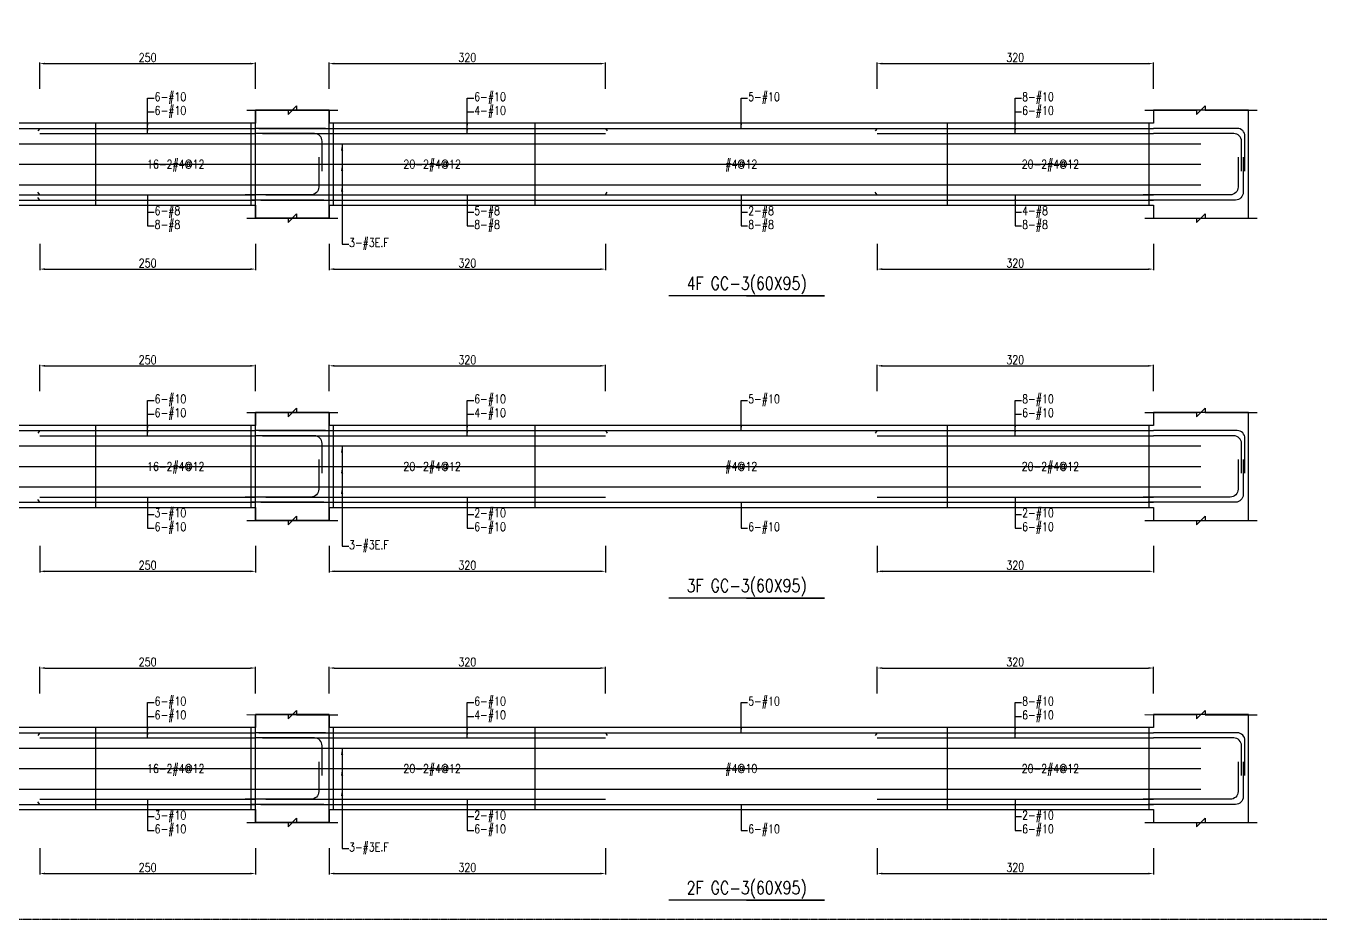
# Model space of a CAD drawing. Header units: millimetres. Extents: x 0 to 84580, y -12276 to 4373.
# Drawn here: x 34261 to 35759, y -6138 to -5104 of the extents above; entities that cross this region are included whole.
import ezdxf
from ezdxf.enums import TextEntityAlignment as Align

# ---------------------------------------------------------------- set-up
doc = ezdxf.new("R2010")
doc.units = ezdxf.units.MM
doc.header["$MEASUREMENT"] = 0
doc.linetypes.add('CENTER', pattern=[2, 1.25, -0.25, 0.25, -0.25])
for name, color, linetype in [('S-DIM', 2, 'Continuous'), ('S-GRID', 1, 'CENTER'), ('S-LEADER', 2, 'Continuous'), ('S-RC', 130, 'Continuous'), ('S-REINF', 6, 'Continuous'), ('S-TEXT', 2, 'Continuous')]:
    doc.layers.add(name, color=color, linetype=linetype)
doc.styles.add('CS4', font='romans.shx', dxfattribs={"width": 0.8, "bigfont": 'lsp.shx'})
doc.styles.get("Standard").update_dxf_attribs({"font": 'arial.ttf'})
doc.dimstyles.new('ISO-25', dxfattribs={"dimtxt": 2.5, "dimasz": 2.5, "dimexe": 1.25, "dimexo": 0.625, "dimtad": 1, "dimtxsty": 'Standard', "dimcen": 2.5, "dimadec": 0, "dimazin": 0, "dimtfac": 1, "dimtmove": 0, "dimatfit": 3, "dimfxl": 0, "dimarcsym": 0})

# ---------------------------------------------------------------- blocks, each defined once
blk = doc.blocks.new('*D1397')
at = {"layer": 'DEFPOINTS', "color": 0, "transparency": 16777216}
for p in [(34526.5, -5847.2), (34276.5, -5877.2), (34526.5, -5877.2)]:
    blk.add_point(p, dxfattribs=at)
at = {"layer": 'S-DIM', "color": 0, "lineweight": -2, "transparency": 16777216}
for p, q in [((34276.5, -5876.6), (34276.5, -5846)), ((34282.5, -5847.2), (34520.5, -5847.2)), ((34526.5, -5876.6), (34526.5, -5846))]:
    blk.add_line(p, q, dxfattribs=at)
at = {"layer": 'S-DIM', "color": 0, "transparency": 16777216}
for points in [[(34282.5, -5846.2), (34282.5, -5848.2), (34276.5, -5847.2)], [(34520.5, -5846.2), (34520.5, -5848.2), (34526.5, -5847.2)]]:
    blk.add_solid(points, dxfattribs=at)
at = {"layer": 'S-DIM', "color": 0, "transparency": 16777216, "insert": (34401.5, -5840.2), "char_height": 10, "attachment_point": 5, "style": 'CS4'}
blk.add_mtext('250', dxfattribs=at)
blk = doc.blocks.new('*D1399')
at = {"layer": 'DEFPOINTS', "color": 0, "transparency": 16777216}
for p in [(34276.5, -6055.2), (34526.5, -6055.2), (34526.5, -6085.2)]:
    blk.add_point(p, dxfattribs=at)
at = {"layer": 'S-DIM', "color": 0, "lineweight": -2, "transparency": 16777216}
for p, q in [((34276.5, -6055.8), (34276.5, -6086.5)), ((34526.5, -6055.8), (34526.5, -6086.5)), ((34282.5, -6085.2), (34520.5, -6085.2))]:
    blk.add_line(p, q, dxfattribs=at)
at = {"layer": 'S-DIM', "color": 0, "transparency": 16777216}
for points in [[(34282.5, -6084.2), (34282.5, -6086.2), (34276.5, -6085.2)], [(34520.5, -6084.2), (34520.5, -6086.2), (34526.5, -6085.2)]]:
    blk.add_solid(points, dxfattribs=at)
at = {"layer": 'S-DIM', "color": 0, "transparency": 16777216, "insert": (34401.5, -6078.2), "char_height": 10, "attachment_point": 5, "style": 'CS4'}
blk.add_mtext('250', dxfattribs=at)
blk = doc.blocks.new('*D1401')
at = {"layer": 'DEFPOINTS', "color": 0, "transparency": 16777216}
for p in [(34526.5, -5497.2), (34276.5, -5527.2), (34526.5, -5527.2)]:
    blk.add_point(p, dxfattribs=at)
at = {"layer": 'S-DIM', "color": 0, "lineweight": -2, "transparency": 16777216}
for p, q in [((34276.5, -5526.6), (34276.5, -5496)), ((34282.5, -5497.2), (34520.5, -5497.2)), ((34526.5, -5526.6), (34526.5, -5496))]:
    blk.add_line(p, q, dxfattribs=at)
at = {"layer": 'S-DIM', "color": 0, "transparency": 16777216}
for points in [[(34282.5, -5496.2), (34282.5, -5498.2), (34276.5, -5497.2)], [(34520.5, -5496.2), (34520.5, -5498.2), (34526.5, -5497.2)]]:
    blk.add_solid(points, dxfattribs=at)
at = {"layer": 'S-DIM', "color": 0, "transparency": 16777216, "insert": (34401.5, -5490.2), "char_height": 10, "attachment_point": 5, "style": 'CS4'}
blk.add_mtext('250', dxfattribs=at)
blk = doc.blocks.new('*D1403')
at = {"layer": 'DEFPOINTS', "color": 0, "transparency": 16777216}
for p in [(34276.5, -5705.2), (34526.5, -5705.2), (34526.5, -5735.2)]:
    blk.add_point(p, dxfattribs=at)
at = {"layer": 'S-DIM', "color": 0, "lineweight": -2, "transparency": 16777216}
for p, q in [((34276.5, -5705.8), (34276.5, -5736.5)), ((34526.5, -5705.8), (34526.5, -5736.5)), ((34282.5, -5735.2), (34520.5, -5735.2))]:
    blk.add_line(p, q, dxfattribs=at)
at = {"layer": 'S-DIM', "color": 0, "transparency": 16777216}
for points in [[(34282.5, -5734.2), (34282.5, -5736.2), (34276.5, -5735.2)], [(34520.5, -5734.2), (34520.5, -5736.2), (34526.5, -5735.2)]]:
    blk.add_solid(points, dxfattribs=at)
at = {"layer": 'S-DIM', "color": 0, "transparency": 16777216, "insert": (34401.5, -5728.2), "char_height": 10, "attachment_point": 5, "style": 'CS4'}
blk.add_mtext('250', dxfattribs=at)
blk = doc.blocks.new('*D1405')
at = {"layer": 'DEFPOINTS', "color": 0, "transparency": 16777216}
for p in [(34526.5, -5147.2), (34276.5, -5177.2), (34526.5, -5177.2)]:
    blk.add_point(p, dxfattribs=at)
at = {"layer": 'S-DIM', "color": 0, "lineweight": -2, "transparency": 16777216}
for p, q in [((34276.5, -5176.6), (34276.5, -5146)), ((34282.5, -5147.2), (34520.5, -5147.2)), ((34526.5, -5176.6), (34526.5, -5146))]:
    blk.add_line(p, q, dxfattribs=at)
at = {"layer": 'S-DIM', "color": 0, "transparency": 16777216}
for points in [[(34282.5, -5146.2), (34282.5, -5148.2), (34276.5, -5147.2)], [(34520.5, -5146.2), (34520.5, -5148.2), (34526.5, -5147.2)]]:
    blk.add_solid(points, dxfattribs=at)
at = {"layer": 'S-DIM', "color": 0, "transparency": 16777216, "insert": (34401.5, -5140.2), "char_height": 10, "attachment_point": 5, "style": 'CS4'}
blk.add_mtext('250', dxfattribs=at)
blk = doc.blocks.new('*D1407')
at = {"layer": 'DEFPOINTS', "color": 0, "transparency": 16777216}
for p in [(34276.5, -5355.2), (34526.5, -5355.2), (34526.5, -5385.2)]:
    blk.add_point(p, dxfattribs=at)
at = {"layer": 'S-DIM', "color": 0, "lineweight": -2, "transparency": 16777216}
for p, q in [((34276.5, -5355.8), (34276.5, -5386.5)), ((34526.5, -5355.8), (34526.5, -5386.5)), ((34282.5, -5385.2), (34520.5, -5385.2))]:
    blk.add_line(p, q, dxfattribs=at)
at = {"layer": 'S-DIM', "color": 0, "transparency": 16777216}
for points in [[(34282.5, -5384.2), (34282.5, -5386.2), (34276.5, -5385.2)], [(34520.5, -5384.2), (34520.5, -5386.2), (34526.5, -5385.2)]]:
    blk.add_solid(points, dxfattribs=at)
at = {"layer": 'S-DIM', "color": 0, "transparency": 16777216, "insert": (34401.5, -5378.2), "char_height": 10, "attachment_point": 5, "style": 'CS4'}
blk.add_mtext('250', dxfattribs=at)
blk = doc.blocks.new('*D1413')
at = {"layer": 'DEFPOINTS', "color": 0, "transparency": 16777216}
for p in [(34931.6, -5847.2), (34611.6, -5877.2), (34931.6, -5877.2)]:
    blk.add_point(p, dxfattribs=at)
at = {"layer": 'S-DIM', "color": 0, "lineweight": -2, "transparency": 16777216}
for p, q in [((34611.6, -5876.6), (34611.6, -5846)), ((34617.6, -5847.2), (34925.6, -5847.2)), ((34931.6, -5876.6), (34931.6, -5846))]:
    blk.add_line(p, q, dxfattribs=at)
at = {"layer": 'S-DIM', "color": 0, "transparency": 16777216}
for points in [[(34617.6, -5846.2), (34617.6, -5848.2), (34611.6, -5847.2)], [(34925.6, -5846.2), (34925.6, -5848.2), (34931.6, -5847.2)]]:
    blk.add_solid(points, dxfattribs=at)
at = {"layer": 'S-DIM', "color": 0, "transparency": 16777216, "insert": (34771.6, -5840.2), "char_height": 10, "attachment_point": 5, "style": 'CS4'}
blk.add_mtext('320', dxfattribs=at)
blk = doc.blocks.new('*D1414')
at = {"layer": 'DEFPOINTS', "color": 0, "transparency": 16777216}
for p in [(35566, -5847.2), (35246, -5877.2), (35566, -5877.2)]:
    blk.add_point(p, dxfattribs=at)
at = {"layer": 'S-DIM', "color": 0, "lineweight": -2, "transparency": 16777216}
for p, q in [((35246, -5876.6), (35246, -5846)), ((35252, -5847.2), (35560, -5847.2)), ((35566, -5876.6), (35566, -5846))]:
    blk.add_line(p, q, dxfattribs=at)
at = {"layer": 'S-DIM', "color": 0, "transparency": 16777216}
for points in [[(35252, -5846.2), (35252, -5848.2), (35246, -5847.2)], [(35560, -5846.2), (35560, -5848.2), (35566, -5847.2)]]:
    blk.add_solid(points, dxfattribs=at)
at = {"layer": 'S-DIM', "color": 0, "transparency": 16777216, "insert": (35406, -5840.2), "char_height": 10, "attachment_point": 5, "style": 'CS4'}
blk.add_mtext('320', dxfattribs=at)
blk = doc.blocks.new('*D1415')
at = {"layer": 'DEFPOINTS', "color": 0, "transparency": 16777216}
for p in [(34611.6, -6055.2), (34931.6, -6055.2), (34931.6, -6085.2)]:
    blk.add_point(p, dxfattribs=at)
at = {"layer": 'S-DIM', "color": 0, "lineweight": -2, "transparency": 16777216}
for p, q in [((34611.6, -6055.8), (34611.6, -6086.5)), ((34931.6, -6055.8), (34931.6, -6086.5)), ((34617.6, -6085.2), (34925.6, -6085.2))]:
    blk.add_line(p, q, dxfattribs=at)
at = {"layer": 'S-DIM', "color": 0, "transparency": 16777216}
for points in [[(34617.6, -6084.2), (34617.6, -6086.2), (34611.6, -6085.2)], [(34925.6, -6084.2), (34925.6, -6086.2), (34931.6, -6085.2)]]:
    blk.add_solid(points, dxfattribs=at)
at = {"layer": 'S-DIM', "color": 0, "transparency": 16777216, "insert": (34771.6, -6078.2), "char_height": 10, "attachment_point": 5, "style": 'CS4'}
blk.add_mtext('320', dxfattribs=at)
blk = doc.blocks.new('*D1416')
at = {"layer": 'DEFPOINTS', "color": 0, "transparency": 16777216}
for p in [(35246, -6055.2), (35566, -6055.2), (35566, -6085.2)]:
    blk.add_point(p, dxfattribs=at)
at = {"layer": 'S-DIM', "color": 0, "lineweight": -2, "transparency": 16777216}
for p, q in [((35246, -6055.8), (35246, -6086.5)), ((35566, -6055.8), (35566, -6086.5)), ((35252, -6085.2), (35560, -6085.2))]:
    blk.add_line(p, q, dxfattribs=at)
at = {"layer": 'S-DIM', "color": 0, "transparency": 16777216}
for points in [[(35252, -6084.2), (35252, -6086.2), (35246, -6085.2)], [(35560, -6084.2), (35560, -6086.2), (35566, -6085.2)]]:
    blk.add_solid(points, dxfattribs=at)
at = {"layer": 'S-DIM', "color": 0, "transparency": 16777216, "insert": (35406, -6078.2), "char_height": 10, "attachment_point": 5, "style": 'CS4'}
blk.add_mtext('320', dxfattribs=at)
blk = doc.blocks.new('*D1417')
at = {"layer": 'DEFPOINTS', "color": 0, "transparency": 16777216}
for p in [(34931.6, -5497.2), (34611.6, -5527.2), (34931.6, -5527.2)]:
    blk.add_point(p, dxfattribs=at)
at = {"layer": 'S-DIM', "color": 0, "lineweight": -2, "transparency": 16777216}
for p, q in [((34611.6, -5526.6), (34611.6, -5496)), ((34617.6, -5497.2), (34925.6, -5497.2)), ((34931.6, -5526.6), (34931.6, -5496))]:
    blk.add_line(p, q, dxfattribs=at)
at = {"layer": 'S-DIM', "color": 0, "transparency": 16777216}
for points in [[(34617.6, -5496.2), (34617.6, -5498.2), (34611.6, -5497.2)], [(34925.6, -5496.2), (34925.6, -5498.2), (34931.6, -5497.2)]]:
    blk.add_solid(points, dxfattribs=at)
at = {"layer": 'S-DIM', "color": 0, "transparency": 16777216, "insert": (34771.6, -5490.2), "char_height": 10, "attachment_point": 5, "style": 'CS4'}
blk.add_mtext('320', dxfattribs=at)
blk = doc.blocks.new('*D1418')
at = {"layer": 'DEFPOINTS', "color": 0, "transparency": 16777216}
for p in [(35566, -5497.2), (35246, -5527.2), (35566, -5527.2)]:
    blk.add_point(p, dxfattribs=at)
at = {"layer": 'S-DIM', "color": 0, "lineweight": -2, "transparency": 16777216}
for p, q in [((35246, -5526.6), (35246, -5496)), ((35252, -5497.2), (35560, -5497.2)), ((35566, -5526.6), (35566, -5496))]:
    blk.add_line(p, q, dxfattribs=at)
at = {"layer": 'S-DIM', "color": 0, "transparency": 16777216}
for points in [[(35252, -5496.2), (35252, -5498.2), (35246, -5497.2)], [(35560, -5496.2), (35560, -5498.2), (35566, -5497.2)]]:
    blk.add_solid(points, dxfattribs=at)
at = {"layer": 'S-DIM', "color": 0, "transparency": 16777216, "insert": (35406, -5490.2), "char_height": 10, "attachment_point": 5, "style": 'CS4'}
blk.add_mtext('320', dxfattribs=at)
blk = doc.blocks.new('*D1419')
at = {"layer": 'DEFPOINTS', "color": 0, "transparency": 16777216}
for p in [(34611.6, -5705.2), (34931.6, -5705.2), (34931.6, -5735.2)]:
    blk.add_point(p, dxfattribs=at)
at = {"layer": 'S-DIM', "color": 0, "lineweight": -2, "transparency": 16777216}
for p, q in [((34611.6, -5705.8), (34611.6, -5736.5)), ((34931.6, -5705.8), (34931.6, -5736.5)), ((34617.6, -5735.2), (34925.6, -5735.2))]:
    blk.add_line(p, q, dxfattribs=at)
at = {"layer": 'S-DIM', "color": 0, "transparency": 16777216}
for points in [[(34617.6, -5734.2), (34617.6, -5736.2), (34611.6, -5735.2)], [(34925.6, -5734.2), (34925.6, -5736.2), (34931.6, -5735.2)]]:
    blk.add_solid(points, dxfattribs=at)
at = {"layer": 'S-DIM', "color": 0, "transparency": 16777216, "insert": (34771.6, -5728.2), "char_height": 10, "attachment_point": 5, "style": 'CS4'}
blk.add_mtext('320', dxfattribs=at)
blk = doc.blocks.new('*D1420')
at = {"layer": 'DEFPOINTS', "color": 0, "transparency": 16777216}
for p in [(35246, -5705.2), (35566, -5705.2), (35566, -5735.2)]:
    blk.add_point(p, dxfattribs=at)
at = {"layer": 'S-DIM', "color": 0, "lineweight": -2, "transparency": 16777216}
for p, q in [((35246, -5705.8), (35246, -5736.5)), ((35566, -5705.8), (35566, -5736.5)), ((35252, -5735.2), (35560, -5735.2))]:
    blk.add_line(p, q, dxfattribs=at)
at = {"layer": 'S-DIM', "color": 0, "transparency": 16777216}
for points in [[(35252, -5734.2), (35252, -5736.2), (35246, -5735.2)], [(35560, -5734.2), (35560, -5736.2), (35566, -5735.2)]]:
    blk.add_solid(points, dxfattribs=at)
at = {"layer": 'S-DIM', "color": 0, "transparency": 16777216, "insert": (35406, -5728.2), "char_height": 10, "attachment_point": 5, "style": 'CS4'}
blk.add_mtext('320', dxfattribs=at)
blk = doc.blocks.new('*D1428')
at = {"layer": 'DEFPOINTS', "color": 0, "transparency": 16777216}
for p in [(34931.6, -5147.2), (34611.6, -5177.2), (34931.6, -5177.2)]:
    blk.add_point(p, dxfattribs=at)
at = {"layer": 'S-DIM', "color": 0, "lineweight": -2, "transparency": 16777216}
for p, q in [((34611.6, -5176.6), (34611.6, -5146)), ((34617.6, -5147.2), (34925.6, -5147.2)), ((34931.6, -5176.6), (34931.6, -5146))]:
    blk.add_line(p, q, dxfattribs=at)
at = {"layer": 'S-DIM', "color": 0, "transparency": 16777216}
for points in [[(34617.6, -5146.2), (34617.6, -5148.2), (34611.6, -5147.2)], [(34925.6, -5146.2), (34925.6, -5148.2), (34931.6, -5147.2)]]:
    blk.add_solid(points, dxfattribs=at)
at = {"layer": 'S-DIM', "color": 0, "transparency": 16777216, "insert": (34771.6, -5140.2), "char_height": 10, "attachment_point": 5, "style": 'CS4'}
blk.add_mtext('320', dxfattribs=at)
blk = doc.blocks.new('*D1429')
at = {"layer": 'DEFPOINTS', "color": 0, "transparency": 16777216}
for p in [(35566, -5147.2), (35246, -5177.2), (35566, -5177.2)]:
    blk.add_point(p, dxfattribs=at)
at = {"layer": 'S-DIM', "color": 0, "lineweight": -2, "transparency": 16777216}
for p, q in [((35246, -5176.6), (35246, -5146)), ((35252, -5147.2), (35560, -5147.2)), ((35566, -5176.6), (35566, -5146))]:
    blk.add_line(p, q, dxfattribs=at)
at = {"layer": 'S-DIM', "color": 0, "transparency": 16777216}
for points in [[(35252, -5146.2), (35252, -5148.2), (35246, -5147.2)], [(35560, -5146.2), (35560, -5148.2), (35566, -5147.2)]]:
    blk.add_solid(points, dxfattribs=at)
at = {"layer": 'S-DIM', "color": 0, "transparency": 16777216, "insert": (35406, -5140.2), "char_height": 10, "attachment_point": 5, "style": 'CS4'}
blk.add_mtext('320', dxfattribs=at)
blk = doc.blocks.new('*D1430')
at = {"layer": 'DEFPOINTS', "color": 0, "transparency": 16777216}
for p in [(34611.6, -5355.2), (34931.6, -5355.2), (34931.6, -5385.2)]:
    blk.add_point(p, dxfattribs=at)
at = {"layer": 'S-DIM', "color": 0, "lineweight": -2, "transparency": 16777216}
for p, q in [((34611.6, -5355.8), (34611.6, -5386.5)), ((34931.6, -5355.8), (34931.6, -5386.5)), ((34617.6, -5385.2), (34925.6, -5385.2))]:
    blk.add_line(p, q, dxfattribs=at)
at = {"layer": 'S-DIM', "color": 0, "transparency": 16777216}
for points in [[(34617.6, -5384.2), (34617.6, -5386.2), (34611.6, -5385.2)], [(34925.6, -5384.2), (34925.6, -5386.2), (34931.6, -5385.2)]]:
    blk.add_solid(points, dxfattribs=at)
at = {"layer": 'S-DIM', "color": 0, "transparency": 16777216, "insert": (34771.6, -5378.2), "char_height": 10, "attachment_point": 5, "style": 'CS4'}
blk.add_mtext('320', dxfattribs=at)
blk = doc.blocks.new('*D1431')
at = {"layer": 'DEFPOINTS', "color": 0, "transparency": 16777216}
for p in [(35246, -5355.2), (35566, -5355.2), (35566, -5385.2)]:
    blk.add_point(p, dxfattribs=at)
at = {"layer": 'S-DIM', "color": 0, "lineweight": -2, "transparency": 16777216}
for p, q in [((35246, -5355.8), (35246, -5386.5)), ((35566, -5355.8), (35566, -5386.5)), ((35252, -5385.2), (35560, -5385.2))]:
    blk.add_line(p, q, dxfattribs=at)
at = {"layer": 'S-DIM', "color": 0, "transparency": 16777216}
for points in [[(35252, -5384.2), (35252, -5386.2), (35246, -5385.2)], [(35560, -5384.2), (35560, -5386.2), (35566, -5385.2)]]:
    blk.add_solid(points, dxfattribs=at)
at = {"layer": 'S-DIM', "color": 0, "transparency": 16777216, "insert": (35406, -5378.2), "char_height": 10, "attachment_point": 5, "style": 'CS4'}
blk.add_mtext('320', dxfattribs=at)

msp = doc.modelspace()

# ---------------------------------------------------------------- linework, layer by layer
at = {"layer": 'S-GRID'}
msp.add_lwpolyline([(32603, -6138), (35832, -6138), (35832, -4069), (32603, -4069), (32603, -6138)], dxfattribs=at)
at = {"layer": 'S-RC'}
for points in [[(34516.415, -5201.211), (34564.015, -5201.22), (34564.014, -5206.22), (34574.016, -5196.222), (34574.015, -5201.222), (34621.615, -5201.232)], [(34516.515, -5201.211), (34564.015, -5201.22), (34564.014, -5206.22), (34574.016, -5196.222), (34574.015, -5201.222), (34621.515, -5201.232)], [(35556.015, -5201.211), (35616.015, -5201.223), (35616.014, -5206.223), (35626.016, -5196.225), (35626.015, -5201.225), (35686.015, -5201.237)], [(34611.615, -5311.211), (34611.615, -5326.211), (34526.415, -5326.211), (34526.415, -5201.211), (34611.615, -5201.211), (34611.615, -5216.211)], [(34526.515, -5311.211), (34526.515, -5326.211), (34611.515, -5326.211), (34611.515, -5201.211), (34526.515, -5201.211), (34526.515, -5216.211)], [(35566.015, -5311.211), (35566.015, -5326.211), (35676.015, -5326.211), (35676.015, -5201.211), (35566.015, -5201.211), (35566.015, -5216.211)], [(34526.515, -5216.211), (33786.515, -5216.211)], [(35566.015, -5216.211), (34611.615, -5216.211)], [(33786.515, -5311.211), (34526.515, -5311.211)], [(34611.615, -5311.211), (35566.015, -5311.211)], [(34516.415, -5326.211), (34564.015, -5326.22), (34564.014, -5331.22), (34574.016, -5321.222), (34574.015, -5326.222), (34621.615, -5326.232)], [(34516.515, -5326.211), (34564.015, -5326.22), (34564.014, -5331.22), (34574.016, -5321.222), (34574.015, -5326.222), (34621.515, -5326.232)], [(35556.015, -5326.211), (35616.015, -5326.223), (35616.014, -5331.223), (35626.016, -5321.225), (35626.015, -5326.225), (35686.015, -5326.237)], [(35095.015, -5416.211), (35185.015, -5416.211), (35005.015, -5416.211)], [(34516.415, -5551.211), (34564.015, -5551.22), (34564.014, -5556.22), (34574.016, -5546.222), (34574.015, -5551.222), (34621.615, -5551.232)], [(34516.515, -5551.211), (34564.015, -5551.22), (34564.014, -5556.22), (34574.016, -5546.222), (34574.015, -5551.222), (34621.515, -5551.232)], [(34611.615, -5661.211), (34611.615, -5676.211), (34526.415, -5676.211), (34526.415, -5551.211), (34611.615, -5551.211), (34611.615, -5566.211)], [(34526.515, -5661.211), (34526.515, -5676.211), (34611.515, -5676.211), (34611.515, -5551.211), (34526.515, -5551.211), (34526.515, -5566.211)], [(35556.015, -5551.211), (35616.015, -5551.223), (35616.014, -5556.223), (35626.016, -5546.225), (35626.015, -5551.225), (35686.015, -5551.237)], [(35566.015, -5661.211), (35566.015, -5676.211), (35676.015, -5676.211), (35676.015, -5551.211), (35566.015, -5551.211), (35566.015, -5566.211)], [(34526.515, -5566.211), (33786.515, -5566.211)], [(35566.015, -5566.211), (34611.615, -5566.211)], [(33786.515, -5661.211), (34526.515, -5661.211)], [(34611.615, -5661.211), (35566.015, -5661.211)], [(34516.415, -5676.211), (34564.015, -5676.22), (34564.014, -5681.22), (34574.016, -5671.222), (34574.015, -5676.222), (34621.615, -5676.232)], [(34516.515, -5676.211), (34564.015, -5676.22), (34564.014, -5681.22), (34574.016, -5671.222), (34574.015, -5676.222), (34621.515, -5676.232)], [(35556.015, -5676.211), (35616.015, -5676.223), (35616.014, -5681.223), (35626.016, -5671.225), (35626.015, -5676.225), (35686.015, -5676.237)], [(35095.015, -5766.211), (35185.015, -5766.211), (35005.015, -5766.211)], [(34516.415, -5901.211), (34564.015, -5901.22), (34564.014, -5906.22), (34574.016, -5896.222), (34574.015, -5901.222), (34621.615, -5901.232)], [(34516.515, -5901.211), (34564.015, -5901.22), (34564.014, -5906.22), (34574.016, -5896.222), (34574.015, -5901.222), (34621.515, -5901.232)], [(34611.615, -6011.211), (34611.615, -6026.211), (34526.415, -6026.211), (34526.415, -5901.211), (34611.615, -5901.211), (34611.615, -5916.211)], [(34526.515, -6011.211), (34526.515, -6026.211), (34611.515, -6026.211), (34611.515, -5901.211), (34526.515, -5901.211), (34526.515, -5916.211)], [(35556.015, -5901.211), (35616.015, -5901.223), (35616.014, -5906.223), (35626.016, -5896.225), (35626.015, -5901.225), (35686.015, -5901.237)], [(35566.015, -6011.211), (35566.015, -6026.211), (35676.015, -6026.211), (35676.015, -5901.211), (35566.015, -5901.211), (35566.015, -5916.211)], [(34526.515, -5916.211), (33786.515, -5916.211)], [(35566.015, -5916.211), (34611.615, -5916.211)], [(33786.515, -6011.211), (34526.515, -6011.211)], [(34516.415, -6026.211), (34564.015, -6026.22), (34564.014, -6031.22), (34574.016, -6021.222), (34574.015, -6026.222), (34621.615, -6026.232)], [(34516.515, -6026.211), (34564.015, -6026.22), (34564.014, -6031.22), (34574.016, -6021.222), (34574.015, -6026.222), (34621.515, -6026.232)], [(34611.615, -6011.211), (35566.015, -6011.211)], [(35556.015, -6026.211), (35616.015, -6026.223), (35616.014, -6031.223), (35626.016, -6021.225), (35626.015, -6026.225), (35686.015, -6026.237)], [(35095.015, -6116.211), (35185.015, -6116.211), (35005.015, -6116.211)]]:
    msp.add_lwpolyline(points, dxfattribs=at)
at = {"layer": 'S-REINF'}
for points in [[(34036.515, -5222.211), (34276.515, -5222.211)], [(34276.515, -5222.211), (34274.515, -5225.211)], [(34276.515, -5222.211), (34526.515, -5222.211)], [(34276.515, -5228.211), (34526.515, -5228.211)], [(34607.515, -5222.211), (34526.515, -5222.211)], [(34530.415, -5222.211), (34611.615, -5222.211)], [(34534.415, -5228.211), (34611.615, -5228.211)], [(34611.615, -5222.211), (34931.615, -5222.211)], [(34611.615, -5228.211), (34931.615, -5228.211)], [(34931.615, -5222.211), (34933.615, -5225.211)], [(34931.615, -5222.211), (35246.015, -5222.211)], [(35246.015, -5222.211), (35244.015, -5225.211)], [(35246.015, -5222.211), (35566.015, -5222.211)], [(35246.015, -5228.211), (35566.015, -5228.211)], [(34036.515, -5299.211), (34276.515, -5299.211)], [(34276.515, -5299.211), (34274.515, -5296.211)], [(34276.515, -5305.211), (34274.515, -5302.211)], [(34276.515, -5299.211), (34526.515, -5299.211)], [(34538.415, -5299.211), (34611.615, -5299.211)], [(34611.615, -5299.211), (34931.615, -5299.211)], [(34931.615, -5299.211), (34933.615, -5296.211)], [(34931.615, -5299.211), (35246.015, -5299.211)], [(35246.015, -5299.211), (35244.015, -5296.211)], [(35246.015, -5299.211), (35566.015, -5299.211)], [(34036.515, -5305.211), (34276.515, -5305.211)], [(34276.515, -5305.211), (34526.515, -5305.211)], [(34605.515, -5305.211), (34520.515, -5305.211)], [(34532.415, -5305.211), (34611.615, -5305.211)], [(34611.615, -5305.211), (34931.615, -5305.211)], [(34931.615, -5305.211), (35246.015, -5305.211)], [(35246.015, -5305.211), (35566.015, -5305.211)], [(34036.515, -5572.211), (34276.515, -5572.211)], [(34276.515, -5572.211), (34274.515, -5575.211)], [(34276.515, -5572.211), (34526.515, -5572.211)], [(34607.515, -5572.211), (34526.515, -5572.211)], [(34530.415, -5572.211), (34611.615, -5572.211)], [(34611.615, -5572.211), (34931.615, -5572.211)], [(34931.615, -5572.211), (34933.615, -5575.211)], [(34931.615, -5572.211), (35246.015, -5572.211)], [(35246.015, -5572.211), (35244.015, -5575.211)], [(35246.015, -5572.211), (35566.015, -5572.211)], [(34276.515, -5578.211), (34526.515, -5578.211)], [(34534.415, -5578.211), (34611.615, -5578.211)], [(34611.615, -5578.211), (34931.615, -5578.211)], [(35246.015, -5578.211), (35566.015, -5578.211)], [(34276.515, -5649.211), (34526.515, -5649.211)], [(34538.415, -5649.211), (34611.615, -5649.211)], [(34611.615, -5649.211), (34931.615, -5649.211)], [(35246.015, -5649.211), (35566.015, -5649.211)], [(34036.515, -5655.211), (34276.515, -5655.211)], [(34276.515, -5655.211), (34274.515, -5652.211)], [(34276.515, -5655.211), (34526.515, -5655.211)], [(34605.515, -5655.211), (34520.515, -5655.211)], [(34532.415, -5655.211), (34611.615, -5655.211)], [(34611.615, -5655.211), (34931.615, -5655.211)], [(34931.615, -5655.211), (35246.015, -5655.211)], [(35246.015, -5655.211), (35566.015, -5655.211)], [(34036.515, -5922.211), (34276.515, -5922.211)], [(34276.515, -5922.211), (34274.515, -5925.211)], [(34276.515, -5922.211), (34526.515, -5922.211)], [(34276.515, -5928.211), (34526.515, -5928.211)], [(34607.515, -5922.211), (34526.515, -5922.211)], [(34530.415, -5922.211), (34611.615, -5922.211)], [(34534.415, -5928.211), (34611.615, -5928.211)], [(34611.615, -5922.211), (34931.615, -5922.211)], [(34611.615, -5928.211), (34931.615, -5928.211)], [(34931.615, -5922.211), (34933.615, -5925.211)], [(34931.615, -5922.211), (35246.015, -5922.211)], [(35246.015, -5922.211), (35244.015, -5925.211)], [(35246.015, -5922.211), (35566.015, -5922.211)], [(35246.015, -5928.211), (35566.015, -5928.211)], [(34036.515, -6005.211), (34276.515, -6005.211)], [(34276.515, -6005.211), (34274.515, -6002.211)], [(34276.515, -5999.211), (34526.515, -5999.211)], [(34276.515, -6005.211), (34526.515, -6005.211)], [(34605.515, -6005.211), (34520.515, -6005.211)], [(34532.415, -6005.211), (34611.615, -6005.211)], [(34538.415, -5999.211), (34611.615, -5999.211)], [(34611.615, -5999.211), (34931.615, -5999.211)], [(34611.615, -6005.211), (34931.615, -6005.211)], [(34931.615, -6005.211), (35246.015, -6005.211)], [(35246.015, -5999.211), (35566.015, -5999.211)], [(35246.015, -6005.211), (35566.015, -6005.211)]]:
    msp.add_lwpolyline(points, dxfattribs=at)
at = {"layer": 'S-REINF', "color": 1}
for points in [[(34341.515, -5311.211), (34341.515, -5216.211)], [(34521.515, -5311.211), (34521.515, -5216.211)], [(34616.615, -5311.211), (34616.615, -5216.211)], [(34850.215, -5311.211), (34850.215, -5216.211)], [(35327.415, -5311.211), (35327.415, -5216.211)], [(35561.015, -5311.211), (35561.015, -5216.211)], [(33744.015, -5239.961), (34569.015, -5239.961)], [(34569.015, -5239.961), (35621.015, -5239.961)], [(33744.015, -5263.711), (34569.015, -5263.711)], [(34569.015, -5263.711), (35621.015, -5263.711)], [(33744.015, -5287.461), (34569.015, -5287.461)], [(34569.015, -5287.461), (35621.015, -5287.461)], [(34341.515, -5661.211), (34341.515, -5566.211)], [(34521.515, -5661.211), (34521.515, -5566.211)], [(34616.615, -5661.211), (34616.615, -5566.211)], [(34850.215, -5661.211), (34850.215, -5566.211)], [(35327.415, -5661.211), (35327.415, -5566.211)], [(35561.015, -5661.211), (35561.015, -5566.211)], [(33744.015, -5589.961), (34569.015, -5589.961)], [(34569.015, -5589.961), (35621.015, -5589.961)], [(33744.015, -5613.711), (34569.015, -5613.711)], [(34569.015, -5613.711), (35621.015, -5613.711)], [(33744.015, -5637.461), (34569.015, -5637.461)], [(34569.015, -5637.461), (35621.015, -5637.461)], [(34341.515, -6011.211), (34341.515, -5916.211)], [(34521.515, -6011.211), (34521.515, -5916.211)], [(34616.615, -6011.211), (34616.615, -5916.211)], [(34850.215, -6011.211), (34850.215, -5916.211)], [(35327.415, -6011.211), (35327.415, -5916.211)], [(35561.015, -6011.211), (35561.015, -5916.211)], [(33744.015, -5939.961), (34569.015, -5939.961)], [(34569.015, -5939.961), (35621.015, -5939.961)], [(33744.015, -5963.711), (34569.015, -5963.711)], [(34569.015, -5963.711), (35621.015, -5963.711)], [(33744.015, -5987.461), (34569.015, -5987.461)], [(34569.015, -5987.461), (35621.015, -5987.461)]]:
    msp.add_lwpolyline(points, dxfattribs=at)
at = {"layer": 'S-REINF'}
for points in [[(34603.515, -5271.711), (34603.515, -5237.211, 0.41421356), (34594.515, -5228.211), (34526.515, -5228.211)], [(35672.015, -5271.711), (35672.015, -5231.211, 0.41421356), (35663.015, -5222.211), (35566.015, -5222.211)], [(35668.015, -5271.711), (35668.015, -5237.211, 0.41421356), (35659.015, -5228.211), (35566.015, -5228.211)], [(34599.515, -5255.711), (34599.515, -5290.211, -0.41421356), (34590.515, -5299.211), (34514.515, -5299.211)], [(35664.015, -5255.711), (35664.015, -5290.211, -0.41421356), (35655.015, -5299.211), (35554.015, -5299.211)], [(35670.015, -5255.711), (35670.015, -5296.211, -0.41421356), (35661.015, -5305.211), (35560.015, -5305.211)], [(35672.015, -5621.711), (35672.015, -5581.211, 0.41421356), (35663.015, -5572.211), (35566.015, -5572.211)], [(34603.515, -5621.711), (34603.515, -5587.211, 0.41421356), (34594.515, -5578.211), (34526.515, -5578.211)], [(35668.015, -5621.711), (35668.015, -5587.211, 0.41421356), (35659.015, -5578.211), (35566.015, -5578.211)], [(34599.515, -5605.711), (34599.515, -5640.211, -0.41421356), (34590.515, -5649.211), (34514.515, -5649.211)], [(35664.015, -5605.711), (35664.015, -5640.211, -0.41421356), (35655.015, -5649.211), (35554.015, -5649.211)], [(35670.015, -5605.711), (35670.015, -5646.211, -0.41421356), (35661.015, -5655.211), (35560.015, -5655.211)], [(34603.515, -5971.711), (34603.515, -5937.211, 0.41421356), (34594.515, -5928.211), (34526.515, -5928.211)], [(35672.015, -5971.711), (35672.015, -5931.211, 0.41421356), (35663.015, -5922.211), (35566.015, -5922.211)], [(35668.015, -5971.711), (35668.015, -5937.211, 0.41421356), (35659.015, -5928.211), (35566.015, -5928.211)], [(34599.515, -5955.711), (34599.515, -5990.211, -0.41421356), (34590.515, -5999.211), (34514.515, -5999.211)], [(35664.015, -5955.711), (35664.015, -5990.211, -0.41421356), (35655.015, -5999.211), (35554.015, -5999.211)], [(35670.015, -5955.711), (35670.015, -5996.211, -0.41421356), (35661.015, -6005.211), (35560.015, -6005.211)]]:
    msp.add_lwpolyline(points, format="xyb", dxfattribs=at)

# ---------------------------------------------------------------- texts
at = {"layer": 'S-LEADER', "char_height": 10, "attachment_point": 4, "style": 'CS4'}
for s, insert in [('6-#10', (34409.515, -5187.211)), ('6-#10', (34779.615, -5187.211)), ('5-#10', (35096.815, -5187.211)), ('8-#10', (35414.015, -5187.211)), ('6-#10', (34409.515, -5203.211)), ('4-#10', (34779.615, -5203.211)), ('6-#10', (35414.015, -5203.211)), ('6-#8', (34409.515, -5319.211)), ('5-#8', (34779.615, -5319.211)), ('2-#8', (35096.815, -5319.211)), ('4-#8', (35414.015, -5319.211)), ('8-#8', (34409.515, -5335.211)), ('8-#8', (34779.615, -5335.211)), ('8-#8', (35096.815, -5335.211)), ('8-#8', (35414.015, -5335.211)), ('6-#10', (34409.515, -5537.211)), ('6-#10', (34779.615, -5537.211)), ('5-#10', (35096.815, -5537.211)), ('8-#10', (35414.015, -5537.211)), ('6-#10', (34409.515, -5553.211)), ('4-#10', (34779.615, -5553.211)), ('6-#10', (35414.015, -5553.211)), ('3-#10', (34409.515, -5669.211)), ('2-#10', (34779.615, -5669.211)), ('2-#10', (35414.015, -5669.211)), ('6-#10', (34409.515, -5685.211)), ('6-#10', (34779.615, -5685.211)), ('6-#10', (35096.815, -5685.211)), ('6-#10', (35414.015, -5685.211)), ('6-#10', (34409.515, -5887.211)), ('6-#10', (34779.615, -5887.211)), ('5-#10', (35096.815, -5887.211)), ('8-#10', (35414.015, -5887.211)), ('6-#10', (34409.515, -5903.211)), ('4-#10', (34779.615, -5903.211)), ('6-#10', (35414.015, -5903.211)), ('3-#10', (34409.515, -6019.211)), ('2-#10', (34779.615, -6019.211)), ('2-#10', (35414.015, -6019.211)), ('6-#10', (34409.515, -6035.211)), ('6-#10', (34779.615, -6035.211)), ('6-#10', (35096.815, -6035.211)), ('6-#10', (35414.015, -6035.211))]:
    msp.add_mtext(s, dxfattribs=dict(at, insert=insert))
at = {"layer": 'S-LEADER', "color": 3, "char_height": 10, "attachment_point": 4, "style": 'CS4'}
for insert in [(34634.615, -5356.211), (34634.615, -5706.211), (34634.615, -6056.211)]:
    msp.add_mtext('3-#3E.F', dxfattribs=dict(at, insert=insert))
at = {"layer": 'S-RC', "style": 'CS4', "width": 0.8}
for s, p in [('4F GC-3(60X95)', (35095.015, -5409.211)), ('3F GC-3(60X95)', (35095.015, -5759.211)), ('2F GC-3(60X95)', (35095.015, -6109.211))]:
    msp.add_text(s, height=15, dxfattribs=at).set_placement(p, align=Align.CENTER)
at = {"layer": 'S-TEXT', "color": 1, "style": 'CS4', "width": 0.8}
for s, p in [('16-2#4@12', (34434.015, -5268.711)), ('20-2#4@12', (34730.915, -5268.711)), ('#4@12', (35088.815, -5268.711)), ('20-2#4@12', (35446.715, -5268.711)), ('16-2#4@12', (34434.015, -5618.711)), ('20-2#4@12', (34730.915, -5618.711)), ('#4@12', (35088.815, -5618.711)), ('20-2#4@12', (35446.715, -5618.711)), ('16-2#4@12', (34434.015, -5968.711)), ('20-2#4@12', (34730.915, -5968.711)), ('#4@10', (35088.815, -5968.711)), ('20-2#4@12', (35446.715, -5968.711))]:
    msp.add_text(s, height=10, dxfattribs=at).set_placement(p, align=Align.CENTER)

# ---------------------------------------------------------------- dimensions: what is measured, and where the dimension line sits
at = {"layer": 'S-DIM'}
for p1, p2, distance, picture, middle in [((34276.515, -5177.211), (34526.515, -5177.211), 30, '*D1405', (34401.515, -5140.211)), ((34611.615, -5177.211), (34931.615, -5177.211), 30, '*D1428', (34771.615, -5140.211)), ((35246.015, -5177.211), (35566.015, -5177.211), 30, '*D1429', (35406.015, -5140.211)), ((34276.515, -5355.211), (34526.515, -5355.211), -30, '*D1407', (34401.515, -5378.211)), ((34611.615, -5355.211), (34931.615, -5355.211), -30, '*D1430', (34771.615, -5378.211)), ((35246.015, -5355.211), (35566.015, -5355.211), -30, '*D1431', (35406.015, -5378.211)), ((34276.515, -5527.211), (34526.515, -5527.211), 30, '*D1401', (34401.515, -5490.211)), ((34611.615, -5527.211), (34931.615, -5527.211), 30, '*D1417', (34771.615, -5490.211)), ((35246.015, -5527.211), (35566.015, -5527.211), 30, '*D1418', (35406.015, -5490.211)), ((34276.515, -5705.211), (34526.515, -5705.211), -30, '*D1403', (34401.515, -5728.211)), ((34611.615, -5705.211), (34931.615, -5705.211), -30, '*D1419', (34771.615, -5728.211)), ((35246.015, -5705.211), (35566.015, -5705.211), -30, '*D1420', (35406.015, -5728.211)), ((34276.515, -5877.211), (34526.515, -5877.211), 30, '*D1397', (34401.515, -5840.211)), ((34611.615, -5877.211), (34931.615, -5877.211), 30, '*D1413', (34771.615, -5840.211)), ((35246.015, -5877.211), (35566.015, -5877.211), 30, '*D1414', (35406.015, -5840.211)), ((34276.515, -6055.211), (34526.515, -6055.211), -30, '*D1399', (34401.515, -6078.211)), ((34611.615, -6055.211), (34931.615, -6055.211), -30, '*D1415', (34771.615, -6078.211)), ((35246.015, -6055.211), (35566.015, -6055.211), -30, '*D1416', (35406.015, -6078.211))]:
    dim = msp.add_aligned_dim(p1=p1, p2=p2, distance=distance, dimstyle='ISO-25', override={"dimtxt": 10, "dimasz": 6, "dimgap": 2, "dimtxsty": 'CS4'}, dxfattribs=at)
    dim.commit()
    dim.dimension.update_dxf_attribs({"geometry": picture, "text_midpoint": middle})

# ---------------------------------------------------------------- leaders
at = {"layer": 'S-LEADER', "annotation_type": 0, "has_hookline": 1, "hookline_direction": 0}
for points, override, text_width in [([(34401.515, -5222.211), (34401.515, -5187.211), (34408.89, -5187.211)], {"dimasz": 6, "dimtad": 0}, 38.095), ([(34771.615, -5222.211), (34771.615, -5187.211), (34778.99, -5187.211)], {"dimasz": 6, "dimtad": 0}, 38.095), ([(35088.815, -5222.211), (35088.815, -5187.211), (35096.19, -5187.211)], {"dimasz": 6, "dimtad": 0}, 38.476), ([(35406.015, -5222.211), (35406.015, -5187.211), (35413.39, -5187.211)], {"dimasz": 6, "dimtad": 0}, 38.476), ([(34401.515, -5228.211), (34401.515, -5203.211), (34408.89, -5203.211)], {"dimasz": 6, "dimtad": 0}, 38.095), ([(34771.615, -5228.211), (34771.615, -5203.211), (34778.99, -5203.211)], {"dimasz": 6, "dimtad": 0}, 38.476), ([(35406.015, -5228.211), (35406.015, -5203.211), (35413.39, -5203.211)], {"dimasz": 6, "dimtad": 0}, 38.095), ([(34626.615, -5287.461), (34626.615, -5356.211), (34633.99, -5356.211)], {"dimasz": 8, "dimtad": 0}, 49.524), ([(34401.515, -5299.211), (34401.515, -5319.211), (34408.89, -5319.211)], {"dimasz": 6, "dimtad": 0}, 30.476), ([(34771.615, -5299.211), (34771.615, -5319.211), (34778.99, -5319.211)], {"dimasz": 6, "dimtad": 0}, 30.857), ([(35088.815, -5299.211), (35088.815, -5319.211), (35096.19, -5319.211)], {"dimasz": 6, "dimtad": 0}, 30.857), ([(35406.015, -5299.211), (35406.015, -5319.211), (35413.39, -5319.211)], {"dimasz": 6, "dimtad": 0}, 30.857), ([(34401.515, -5305.211), (34401.515, -5335.211), (34408.89, -5335.211)], {"dimasz": 6, "dimtad": 0}, 30.857), ([(34771.615, -5305.211), (34771.615, -5335.211), (34778.99, -5335.211)], {"dimasz": 6, "dimtad": 0}, 30.857), ([(35088.815, -5305.211), (35088.815, -5335.211), (35096.19, -5335.211)], {"dimasz": 6, "dimtad": 0}, 30.857), ([(35406.015, -5305.211), (35406.015, -5335.211), (35413.39, -5335.211)], {"dimasz": 6, "dimtad": 0}, 30.857), ([(34401.515, -5572.211), (34401.515, -5537.211), (34408.89, -5537.211)], {"dimasz": 6, "dimtad": 0}, 38.095), ([(34771.615, -5572.211), (34771.615, -5537.211), (34778.99, -5537.211)], {"dimasz": 6, "dimtad": 0}, 38.095), ([(35088.815, -5572.211), (35088.815, -5537.211), (35096.19, -5537.211)], {"dimasz": 6, "dimtad": 0}, 38.476), ([(35406.015, -5572.211), (35406.015, -5537.211), (35413.39, -5537.211)], {"dimasz": 6, "dimtad": 0}, 38.476), ([(34401.515, -5578.211), (34401.515, -5553.211), (34408.89, -5553.211)], {"dimasz": 6, "dimtad": 0}, 38.095), ([(34771.615, -5578.211), (34771.615, -5553.211), (34778.99, -5553.211)], {"dimasz": 6, "dimtad": 0}, 38.476), ([(35406.015, -5578.211), (35406.015, -5553.211), (35413.39, -5553.211)], {"dimasz": 6, "dimtad": 0}, 38.095), ([(34401.515, -5649.211), (34401.515, -5669.211), (34408.89, -5669.211)], {"dimasz": 6, "dimtad": 0}, 38.476), ([(34626.615, -5637.461), (34626.615, -5706.211), (34633.99, -5706.211)], {"dimasz": 8, "dimtad": 0}, 49.524), ([(34771.615, -5649.211), (34771.615, -5669.211), (34778.99, -5669.211)], {"dimasz": 6, "dimtad": 0}, 38.476), ([(35406.015, -5649.211), (35406.015, -5669.211), (35413.39, -5669.211)], {"dimasz": 6, "dimtad": 0}, 38.476), ([(34401.515, -5655.211), (34401.515, -5685.211), (34408.89, -5685.211)], {"dimasz": 6, "dimtad": 0}, 38.095), ([(34771.615, -5655.211), (34771.615, -5685.211), (34778.99, -5685.211)], {"dimasz": 6, "dimtad": 0}, 38.095), ([(35088.815, -5655.211), (35088.815, -5685.211), (35096.19, -5685.211)], {"dimasz": 6, "dimtad": 0}, 38.095), ([(35406.015, -5655.211), (35406.015, -5685.211), (35413.39, -5685.211)], {"dimasz": 6, "dimtad": 0}, 38.095), ([(34401.515, -5922.211), (34401.515, -5887.211), (34408.89, -5887.211)], {"dimasz": 6, "dimtad": 0}, 38.095), ([(34771.615, -5922.211), (34771.615, -5887.211), (34778.99, -5887.211)], {"dimasz": 6, "dimtad": 0}, 38.095), ([(35088.815, -5922.211), (35088.815, -5887.211), (35096.19, -5887.211)], {"dimasz": 6, "dimtad": 0}, 38.476), ([(35406.015, -5922.211), (35406.015, -5887.211), (35413.39, -5887.211)], {"dimasz": 6, "dimtad": 0}, 38.476), ([(34401.515, -5928.211), (34401.515, -5903.211), (34408.89, -5903.211)], {"dimasz": 6, "dimtad": 0}, 38.095), ([(34771.615, -5928.211), (34771.615, -5903.211), (34778.99, -5903.211)], {"dimasz": 6, "dimtad": 0}, 38.476), ([(35406.015, -5928.211), (35406.015, -5903.211), (35413.39, -5903.211)], {"dimasz": 6, "dimtad": 0}, 38.095), ([(34626.615, -5987.461), (34626.615, -6056.211), (34633.99, -6056.211)], {"dimasz": 8, "dimtad": 0}, 49.524), ([(34401.515, -5999.211), (34401.515, -6019.211), (34408.89, -6019.211)], {"dimasz": 6, "dimtad": 0}, 38.476), ([(34401.515, -6005.211), (34401.515, -6035.211), (34408.89, -6035.211)], {"dimasz": 6, "dimtad": 0}, 38.095), ([(34771.615, -5999.211), (34771.615, -6019.211), (34778.99, -6019.211)], {"dimasz": 6, "dimtad": 0}, 38.476), ([(34771.615, -6005.211), (34771.615, -6035.211), (34778.99, -6035.211)], {"dimasz": 6, "dimtad": 0}, 38.095), ([(35088.815, -6005.211), (35088.815, -6035.211), (35096.19, -6035.211)], {"dimasz": 6, "dimtad": 0}, 38.095), ([(35406.015, -5999.211), (35406.015, -6019.211), (35413.39, -6019.211)], {"dimasz": 6, "dimtad": 0}, 38.476), ([(35406.015, -6005.211), (35406.015, -6035.211), (35413.39, -6035.211)], {"dimasz": 6, "dimtad": 0}, 38.095)]:
    msp.add_leader(points, dimstyle='ISO-25', override=override, dxfattribs=dict(at, text_width=text_width))
at = {"layer": 'S-LEADER'}
for points in [[(34626.615, -5239.961), (34626.615, -5356.211), (34634.615, -5356.211)], [(34626.615, -5263.711), (34626.615, -5356.211), (34634.615, -5356.211)], [(34626.615, -5589.961), (34626.615, -5706.211), (34634.615, -5706.211)], [(34626.615, -5613.711), (34626.615, -5706.211), (34634.615, -5706.211)], [(34626.615, -5939.961), (34626.615, -6056.211), (34634.615, -6056.211)], [(34626.615, -5963.711), (34626.615, -6056.211), (34634.615, -6056.211)]]:
    msp.add_leader(points, dimstyle='ISO-25', override={"dimasz": 8}, dxfattribs=at)

doc.saveas('drawing.dxf')
